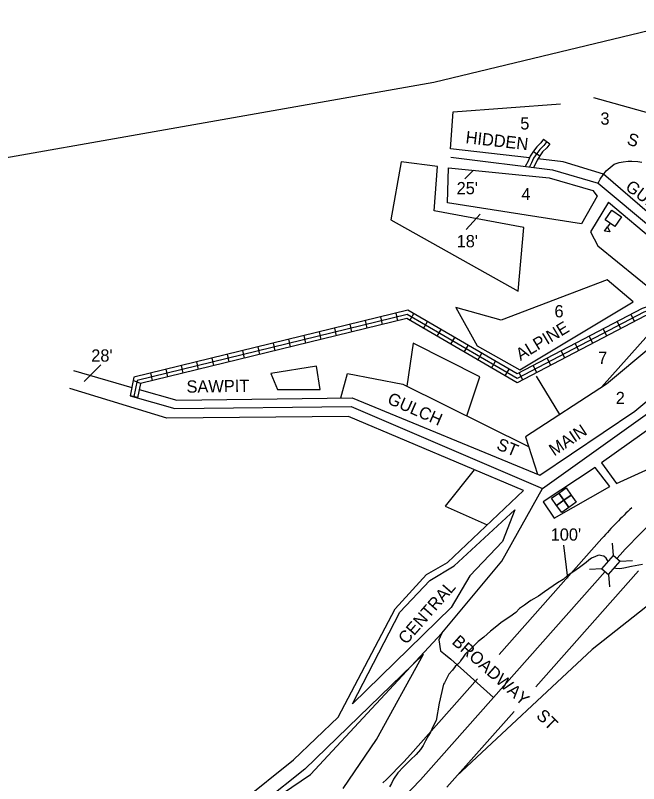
# Model space of a CAD drawing. Extents: x 363165 to 495599, y 16111051 to 16597406.
# Drawn here: x 392324 to 393596, y 16153724 to 16155292 of the extents above; entities that cross this region are included whole.
import ezdxf

# ---------------------------------------------------------------- set-up
doc = ezdxf.new("R2010")
doc.units = 0
for name, color, linetype in [('L10', 7, 'Continuous'), ('L15', 7, 'Continuous'), ('L18', 7, 'Continuous'), ('L2', 7, 'Continuous'), ('L20', 7, 'Continuous'), ('L23', 7, 'Continuous'), ('L3', 7, 'Continuous'), ('L5', 7, 'Continuous'), ('L7', 7, 'Continuous'), ('L9', 7, 'Continuous')]:
    doc.layers.add(name, color=color, linetype=linetype)

msp = doc.modelspace()

# ---------------------------------------------------------------- linework, layer by layer
at = {"layer": 'L10'}
msp.add_line((393537.6, 16154868.3), (393532.4, 16154861), dxfattribs=at)
for points in [[(393561.1, 16154881.1), (393547.4, 16154861.5), (393527.8, 16154875.2), (393541.5, 16154894.8)], [(393536.8, 16154850.7), (393525.9, 16154851.6), (393532.4, 16154861)], [(393443.2, 16154302.4), (393432.9, 16154317.1), (393448, 16154327.6), (393458.3, 16154313)], [(393428.5, 16154292.1), (393418.2, 16154306.8), (393432.9, 16154317.1), (393443.2, 16154302.4)], [(393453.5, 16154287.7), (393443.2, 16154302.4), (393458.3, 16154313), (393468.6, 16154298.3)], [(393438.8, 16154277.4), (393428.5, 16154292.1), (393443.2, 16154302.4), (393453.5, 16154287.7)]]:
    msp.add_lwpolyline(points, close=True, dxfattribs=at)
at = {"layer": 'L15'}
for p, q in [((393544.6, 16154189.8), (393542.8, 16154215.1)), ((393521, 16154162.8), (393544.6, 16154189.8)), ((393534.6, 16154151), (393558.1, 16154178.1)), ((393544.6, 16154189.8), (393558.1, 16154178.1)), ((393558.1, 16154178.1), (393583.4, 16154179.8)), ((393521, 16154162.8), (393495.8, 16154161)), ((393521, 16154162.8), (393534.6, 16154151)), ((393534.6, 16154151), (393536.3, 16154125.7))]:
    msp.add_line(p, q, dxfattribs=at)
at = {"layer": 'L18'}
for p, q in [((393503.9, 16155124.5), (393720.4, 16155064)), ((393217.4, 16155095.2), (393436.2, 16155111.5)), ((393212.1, 16155020), (393217.4, 16155095.2)), ((393373, 16155001.4), (393212.1, 16155020)), ((393111.2, 16154993.2), (393089.8, 16154875.3)), ((393185.5, 16154984), (393111.2, 16154993.2)), ((393442.1, 16154993.5), (393390.1, 16154999.5)), ((393524.2, 16154967.9), (393442.1, 16154993.5)), ((393178.5, 16154893.1), (393185.5, 16154984)), ((393206, 16154909.9), (393207.7, 16154981.2)), ((393207.7, 16154981.2), (393413, 16154960.5)), ((393754.1, 16154769), (393524.2, 16154967.9)), ((393413, 16154960.5), (393502.1, 16154934.9)), ((393502.1, 16154934.9), (393511, 16154923.2)), ((393511, 16154923.2), (393479.4, 16154866.8)), ((393479.4, 16154866.8), (393206, 16154909.9)), ((393534.2, 16154911.1), (393497.4, 16154850.3)), ((393534.2, 16154911.1), (393732, 16154744.2)), ((393361.7, 16154859.4), (393178.5, 16154893.1)), ((393089.8, 16154875.3), (393350.2, 16154729.4)), ((393350.2, 16154729.4), (393361.7, 16154859.4)), ((393497.4, 16154850.3), (393512.8, 16154821.7)), ((393512.8, 16154821.7), (393650.2, 16154709.6)), ((393531.8, 16154752.8), (393315.5, 16154669.8)), ((393584.9, 16154707.9), (393531.8, 16154752.8)), ((393315.5, 16154669.8), (393222.8, 16154695.7)), ((393222.8, 16154695.7), (393266.4, 16154617.5)), ((393353.7, 16154568.6), (393584.9, 16154707.9)), ((393644.6, 16154673.7), (393520.3, 16154533.2)), ((393588.2, 16154484.3), (393795.1, 16154659)), ((393135.7, 16154623), (393122.5, 16154535.6)), ((393271.6, 16154554.7), (393135.7, 16154623)), ((393266.4, 16154617.5), (393353.7, 16154568.6)), ((393620.8, 16154614.8), (393530.6, 16154539.8)), ((392938.6, 16154576), (392845.1, 16154561)), ((392945.5, 16154528.3), (392938.6, 16154576)), ((392442.2, 16154567.1), (392561.2, 16154533)), ((392845.1, 16154561), (392858.9, 16154528.7)), ((392987.9, 16154511.6), (393001.8, 16154561.4)), ((393001.8, 16154561.4), (393114.9, 16154539.4)), ((393244.9, 16154474.9), (393271.6, 16154554.7)), ((393386.7, 16154556), (393434.2, 16154477.3)), ((393114.9, 16154539.4), (393371.2, 16154412.3)), ((393530.6, 16154539.8), (393364.7, 16154432.3)), ((392633, 16154470.3), (392434.8, 16154530.7)), ((392576.6, 16154528.6), (392653, 16154506.7)), ((392858.9, 16154528.7), (392945.5, 16154528.3)), ((392653, 16154506.7), (393011.2, 16154511.9)), ((393011.2, 16154511.9), (393393.9, 16154353.9)), ((393695.2, 16154504.2), (393520.1, 16154378.8)), ((393393.9, 16154353.9), (393588.2, 16154484.3)), ((393003.8, 16154473.2), (392633, 16154470.3)), ((393360.7, 16154322.5), (393003.8, 16154473.2)), ((393364.7, 16154432.3), (393389.5, 16154355.7)), ((393551, 16154336.5), (393754.4, 16154430.8)), ((393506.9, 16154369.2), (393401.2, 16154299)), ((393537.2, 16154330.5), (393506.9, 16154369.2)), ((393520.1, 16154378.8), (393551, 16154336.5)), ((393260.2, 16154364.9), (393201.3, 16154290.2)), ((393205.7, 16154175.2), (393360.7, 16154322.5)), ((393423.4, 16154266.1), (393537.2, 16154330.5)), ((393201.3, 16154290.2), (393286.9, 16154252.4)), ((393401.2, 16154299), (393423.4, 16154266.1)), ((393219.5, 16154168.5), (393343.4, 16154282.9)), ((393343.4, 16154282.9), (393317.7, 16154218.1)), ((393521.1, 16154224.4), (393311.2, 16153987.8)), ((393317.7, 16154218.1), (393251.6, 16154148.3)), ((393163.1, 16154151.2), (393205.7, 16154175.2)), ((393169.5, 16154139), (393219.5, 16154168.5)), ((393099.1, 16154080.5), (393163.1, 16154151.2)), ((393251.6, 16154148.3), (393213, 16154083.3)), ((393595.9, 16154158.1), (393386, 16153921.5)), ((393108.7, 16154074.3), (393169.5, 16154139)), ((393213, 16154083.3), (393011.6, 16153887)), ((392982.6, 16153859.6), (393099.1, 16154080.5)), ((393011.6, 16153887), (393108.7, 16154074.3)), ((393157.1, 16153988.3), (392914.7, 16153753.7)), ((393060.9, 16153814), (393157.1, 16153988.3)), ((393266.7, 16153937.7), (393129.9, 16153783.5)), ((393341.5, 16153871.3), (393204.7, 16153717.1)), ((392891.6, 16153772.6), (392982.6, 16153859.6)), ((392993, 16153714.2), (393060.9, 16153814)), ((392692.5, 16153614), (392891.6, 16153772.6)), ((392914.7, 16153753.7), (392701.8, 16153585.2))]:
    msp.add_line(p, q, dxfattribs=at)
for centre, radius, start, end in [((394306.6, 16153527.7), 1050, 133.658, 138.4258), ((392419.2, 16154413.9), 950, 313.5617, 318.4253)]:
    msp.add_arc(centre, radius, start, end, dxfattribs=at)
at = {"layer": 'L2'}
for p, q in [((393826.3, 16154255.4), (393500.9, 16153997.6)), ((393500.9, 16153997.6), (393224.2, 16153739))]:
    msp.add_line(p, q, dxfattribs=at)
msp.add_lwpolyline([(393746.1, 16155292.4), (393177.6, 16155155.1), (392174, 16154978.1)], dxfattribs=at)
at = {"layer": 'L20'}
for p, q in [((393558.5, 16154191.3), (393551.7, 16154183.6)), ((393527.9, 16154156.8), (393167.3, 16153750.3))]:
    msp.add_line(p, q, dxfattribs=at)
for centre, start, end in [((394306.6, 16153527.7), 110.68, 138.4258), ((392419.2, 16154413.9), 272.885, 318.4253)]:
    msp.add_arc(centre, 1000, start, end, dxfattribs=at)
at = {"layer": 'L23'}
for p, q in [((393241.2, 16154959), (393258.7, 16154976.1)), ((393442.8, 16154210.8), (393450.5, 16154143.6))]:
    msp.add_line(p, q, dxfattribs=at)
for points in [[(393243.6, 16154855.5), (393272.5, 16154886.8)], [(392497.8, 16154578.7), (392464.1, 16154545)]]:
    msp.add_lwpolyline(points, dxfattribs=at)
at = {"layer": 'L3'}
for p, q in [((393556.2, 16154992.2), (393564.2, 16154993.5)), ((393564.2, 16154993.5), (393574.2, 16154994.6)), ((393574.2, 16154994.6), (393582.3, 16154994.4)), ((393582.3, 16154994.4), (393594.1, 16154994.2)), ((393594.1, 16154994.2), (393602.2, 16154992.5)), ((393529.8, 16154974.7), (393538, 16154981.5)), ((393538, 16154981.5), (393546.1, 16154988.3)), ((393546.1, 16154988.3), (393556.2, 16154992.2)), ((393517.5, 16154958.3), (393523.6, 16154966.5)), ((393523.6, 16154966.5), (393529.8, 16154974.7)), ((393513.2, 16154950), (393517.5, 16154958.3)), ((392926, 16153742.3), (393194, 16154031.4)), ((393194, 16154031.4), (393187.9, 16154017.5)), ((393187.9, 16154017.5), (393191.8, 16153995.2)), ((393191.8, 16153995.2), (393191.8, 16153995.2)), ((393191.8, 16153995.2), (393191.8, 16153995.2)), ((393191.8, 16153995.2), (393191.8, 16153995.2)), ((393191.8, 16153995.2), (393201.7, 16153987)), ((393201.7, 16153987), (393212.3, 16153977.8)), ((393212.3, 16153977.8), (393299.6, 16153899.8))]:
    msp.add_line(p, q, dxfattribs=at)
for points in [[(393212.5, 16155003), (393420.2, 16154977.2), (393513.2, 16154950), (393739.2, 16154761.5), (393835.4, 16154637.8)], [(393194, 16154031.4), (393316.7, 16154178.3), (393399.5, 16154326.8), (393855, 16154651.7), (394050.1, 16154707.2), (394334.2, 16154732), (394617.8, 16154714)], [(392557.8, 16154515.7), (392649.5, 16154489.7), (393008.8, 16154493.8), (393399.5, 16154326.8)], [(392361.4, 16153527.6), (392655.3, 16153559.2), (392926, 16153742.3)]]:
    msp.add_lwpolyline(points, dxfattribs=at)
at = {"layer": 'L5'}
for p, q in [((393401.7, 16155039.9), (393414.7, 16155030.3)), ((393396.1, 16155032.2), (393387.8, 16155024)), ((393402.1, 16155026.9), (393393.9, 16155018.7)), ((393401.8, 16155039.9), (393396.1, 16155032.2)), ((393408.2, 16155035.1), (393402.1, 16155026.9)), ((393414.6, 16155030.3), (393408.2, 16155021.7)), ((393381.3, 16155015.1), (393374.4, 16155004.7)), ((393381, 16155014.8), (393394.4, 16155005.9)), ((393387.8, 16155024), (393381.3, 16155015.1)), ((393387.8, 16155010.5), (393381.5, 16155000.9)), ((393393.9, 16155018.7), (393387.8, 16155010.5)), ((393400, 16155013.5), (393394.4, 16155005.9)), ((393408.2, 16155021.7), (393400, 16155013.5)), ((393370.1, 16154994.7), (393364.5, 16154984.1)), ((393374.4, 16155004.7), (393370.1, 16154994.7)), ((393381.5, 16155000.9), (393377.3, 16154991.2)), ((393388.5, 16154997.1), (393384.6, 16154987.8)), ((393394.4, 16155005.9), (393388.5, 16154997.1)), ((393377.3, 16154991.2), (393373, 16154983)), ((393384.6, 16154987.8), (393381.5, 16154982)), ((393104.6, 16154669), (393100.8, 16154684.6)), ((393128.8, 16154669.7), (393136.9, 16154683.6)), ((393587.8, 16154667.9), (393580.3, 16154682.1)), ((393042, 16154653.7), (393038.2, 16154669.3)), ((393073.3, 16154661.3), (393069.5, 16154677)), ((393156.6, 16154653.4), (393164.7, 16154667.4)), ((393559.3, 16154652.9), (393551.8, 16154667.2)), ((392979.4, 16154638.4), (392975.6, 16154654.1)), ((393010.7, 16154646.1), (393006.9, 16154661.7)), ((393184.5, 16154637.2), (393192.6, 16154651.2)), ((393530.7, 16154638), (393523.2, 16154652.2)), ((392916.8, 16154623.1), (392913, 16154638.8)), ((392948.1, 16154630.8), (392944.3, 16154646.4)), ((393212.3, 16154621), (393220.4, 16154634.9)), ((393502.2, 16154623), (393494.7, 16154637.3)), ((392854.2, 16154607.8), (392850.4, 16154623.5)), ((392885.5, 16154615.5), (392881.7, 16154631.1)), ((393240.1, 16154604.8), (393248.2, 16154618.7)), ((393473.6, 16154608.1), (393466.2, 16154622.3)), ((392791.6, 16154592.6), (392787.8, 16154608.2)), ((392822.9, 16154600.2), (392819.1, 16154615.8)), ((393268, 16154588.6), (393276.1, 16154602.5)), ((393445.1, 16154593.1), (393437.6, 16154607.4)), ((392697.7, 16154569.6), (392693.9, 16154585.3)), ((392729, 16154577.3), (392725.2, 16154592.9)), ((392760.3, 16154584.9), (392756.5, 16154600.6)), ((393295.8, 16154572.4), (393303.9, 16154586.3)), ((393416.6, 16154578.2), (393409.1, 16154592.4)), ((392635.1, 16154554.3), (392631.3, 16154570)), ((392666.4, 16154562), (392662.6, 16154577.6)), ((393323.7, 16154556.2), (393331.8, 16154570.1)), ((393388, 16154563.2), (393380.5, 16154577.5)), ((392603.8, 16154546.7), (392600, 16154562.3)), ((393359.5, 16154548.3), (393352, 16154562.5)), ((392579, 16154540.7), (392563.9, 16154547.3)), ((392573.6, 16154512.6), (392557.8, 16154515.7))]:
    msp.add_line(p, q, dxfattribs=at)
for points in [[(393863.8, 16154811.1), (393737.8, 16154738.5), (393603.2, 16154694.1), (393348.2, 16154560.5), (393124.9, 16154690.5), (392565.2, 16154553.8), (392557.8, 16154515.7)], [(393867.7, 16154804.2), (393741, 16154731.2), (393606.4, 16154686.7), (393348, 16154551.3), (393123.7, 16154681.9), (392572.1, 16154547.2), (392565.7, 16154514.1)], [(393882.2, 16154803.3), (393744.3, 16154723.9), (393609.5, 16154679.3), (393347.8, 16154542.2), (393122.5, 16154673.4), (392579, 16154540.7), (392573.3, 16154511.3)]]:
    msp.add_lwpolyline(points, dxfattribs=at)
at = {"layer": 'L7'}
for points in [[(393534, 16154177.3), (393529.4, 16154184), (393524.6, 16154188.6), (393520.7, 16154189.2), (393515.6, 16154190.7), (393512.9, 16154189.8), (393508.1, 16154187.4), (393499.4, 16154184.1), (393494.3, 16154180.2), (393488.9, 16154175.1), (393475.4, 16154165.1), (393461.4, 16154155.8), (393450.3, 16154148), (393441.6, 16154140.4), (393430.2, 16154134.1), (393403.9, 16154115.4), (393391.6, 16154107), (393382, 16154101), (393375.7, 16154097.7)], [(393603.7, 16154171.5), (393581.2, 16154167.4), (393565.4, 16154163.8), (393557.3, 16154162.3), (393549.5, 16154163), (393546.9, 16154164)], [(393375.7, 16154097.7), (393370.9, 16154094.7), (393363.2, 16154088.6), (393353, 16154081.4), (393345.2, 16154073.2), (393332.9, 16154064.8), (393321.5, 16154057), (393314.4, 16154052.5), (393306.3, 16154045.5), (393293.7, 16154035.2), (393279.6, 16154022.9), (393268.6, 16154014.1), (393259.6, 16154005.4), (393251.2, 16153996.9), (393241.9, 16153988.2), (393237.4, 16153982.4), (393232, 16153974.6), (393231.2, 16153972.2), (393229.7, 16153970.6), (393226.4, 16153967.3), (393221.6, 16153962.8), (393216.2, 16153955.8), (393208.4, 16153947.4), (393203, 16153936.5), (393199.5, 16153930.1), (393197.4, 16153927.1), (393189, 16153888.3), (393182.5, 16153852.9), (393176.8, 16153841.4), (393173.8, 16153835), (393170.8, 16153829.2), (393167.2, 16153822), (393161, 16153811.4), (393155.9, 16153802), (393150.5, 16153793.9), (393141.8, 16153783.3), (393130.5, 16153772.7), (393115.8, 16153758.5), (393104.7, 16153745.8), (393095.8, 16153733.4), (393091.6, 16153724.1), (393087.7, 16153717.4)]]:
    msp.add_lwpolyline(points, dxfattribs=at)

# ---------------------------------------------------------------- texts
at = {"layer": 'L23'}
for s, p in [('3', (393517.9, 16155069.2)), ('5', (393354.3, 16155059.4)), ("25'", (393224.4, 16154927.2)), ('4', (393356.7, 16154915.2)), ("18'", (393224.4, 16154818.9)), ('6', (393424.1, 16154675.9)), ("28'", (392478.5, 16154585.5)), ('7', (393513.1, 16154580.7)), ('2', (393549.2, 16154498.8)), ("100'", (393416.3, 16154220))]:
    msp.add_text(s, height=25, dxfattribs=at).set_placement(p)
at = {"layer": 'L9'}
for s, rotation, p in [('HIDDEN', 353.4083, (393241.8, 16155031.7)), ('S', 342.1684, (393570.2, 16155029.6)), ('GULCH', 323.4083, (393566.9, 16154938)), ('ALPINE', 31.0824, (393354.8, 16154586.7)), ('SAWPIT', 0.8445, (392673.2, 16154522)), ('GULCH', 336.4083, (393081.1, 16154500.8)), ('MAIN', 33.87, (393423.5, 16154391.8)), ('ST', 337.5626, (393304.1, 16154407.2)), ('CENTRAL', 48.87, (393121.5, 16154006.6)), ('BROADWAY', 318.4247, (393213.1, 16154011)), ('ST', 316.0217, (393385.3, 16153860.6))]:
    msp.add_text(s, height=25, rotation=rotation, dxfattribs=at).set_placement(p)

doc.saveas('drawing.dxf')
